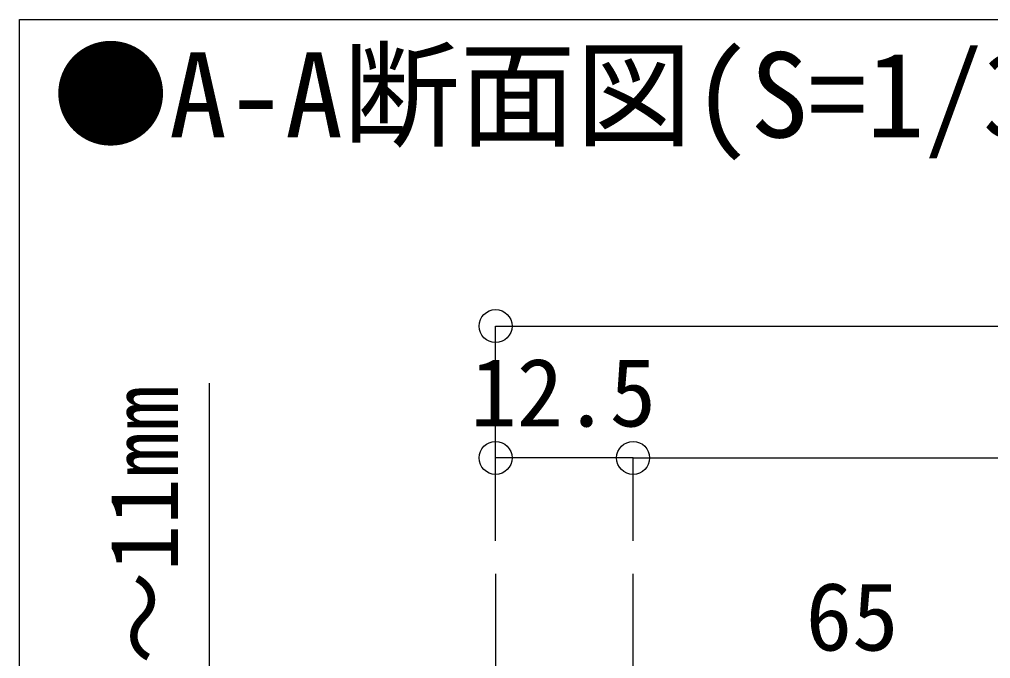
# Model space of a CAD drawing. Units: millimetres, scale not verified, with parts at other scales. Extents: x -1051 to 1051, y -744 to 744.
# Drawn here: x -192.5 to -45.4, y -354.4 to -257.5 of the extents above; entities that cross this region are included whole.
import ezdxf
from ezdxf.enums import TextEntityAlignment as Align

# ---------------------------------------------------------------- set-up
doc = ezdxf.new("R2010")
doc.units = ezdxf.units.MM
doc.header["$LTSCALE"] = 5
for name, color, linetype in [('5-0', 7, 'Continuous'), ('6-0', 5, 'Continuous'), ('6-1', 5, 'Continuous')]:
    doc.layers.add(name, color=color, linetype=linetype)
doc.styles.add('ＭＳ ゴシック', font='')
doc.styles.get('ＭＳ ゴシック').set_extended_font_data('MS Gothic')

msp = doc.modelspace()

# ---------------------------------------------------------------- linework, layer by layer
at = {"layer": '5-0', "color": 3}
for p, q in [((-192.5, -577.5), (-192.5, -257.5)), ((-192.5, -257.5), (307.5, -257.5))]:
    msp.add_line(p, q, dxfattribs=at)
at = {"layer": '6-0', "color": 7}
msp.add_lwpolyline([(-120.363, -341.5), (-120.363, -466.5), (-99.529, -466.5), (-99.529, -341.5)], dxfattribs=at)
at = {"layer": '6-1'}
for p, q in [((-120.363, -336.5), (-120.363, -303.966)), ((-120.363, -303.966), (96.304, -303.966)), ((-163.696, -454), (-163.696, -312.606)), ((-120.363, -336.5), (-120.363, -323.966)), ((-99.529, -323.966), (-120.363, -323.966)), ((-99.529, -336.5), (-99.529, -323.966)), ((-99.529, -323.966), (75.471, -323.966)), ((-99.529, -336.5), (-99.529, -323.966))]:
    msp.add_line(p, q, dxfattribs=at)
for centre in [(-120.363, -303.966), (-120.363, -323.966), (-99.529, -323.966), (-99.529, -323.966)]:
    msp.add_circle(centre, 2.5, dxfattribs=at)

# ---------------------------------------------------------------- texts
at = {"layer": '6-1', "color": 7, "style": 'ＭＳ ゴシック'}
for s, p in [('12.5', (-124.198, -322.299)), ('65', (-73.393, -356.251))]:
    msp.add_text(s, height=10.35, dxfattribs=at).set_placement(p, align=Align.BOTTOM_LEFT)
msp.add_text('ビス位置:7.5㎜～11㎜', height=10.35, rotation=90, dxfattribs=at).set_placement((-165.363, -454), align=Align.BOTTOM_LEFT)

# ---------------------------------------------------------------- wipeouts: each hides what was drawn before it
at = {"color": 7}
msp.add_wipeout([(-187.496, -279.274), (-187.496, -261.635), (-28.394, -261.635), (-28.394, -279.274)], dxfattribs=at)

# ---------------------------------------------------------------- next in the draw order: texts
at = {"layer": '6-0', "color": 7, "style": 'ＭＳ ゴシック'}
msp.add_text('●A-A断面図(S=1/3)', height=12.93, dxfattribs=at).set_placement((-187.496, -279.274), align=Align.BOTTOM_LEFT)

doc.saveas('drawing.dxf')
